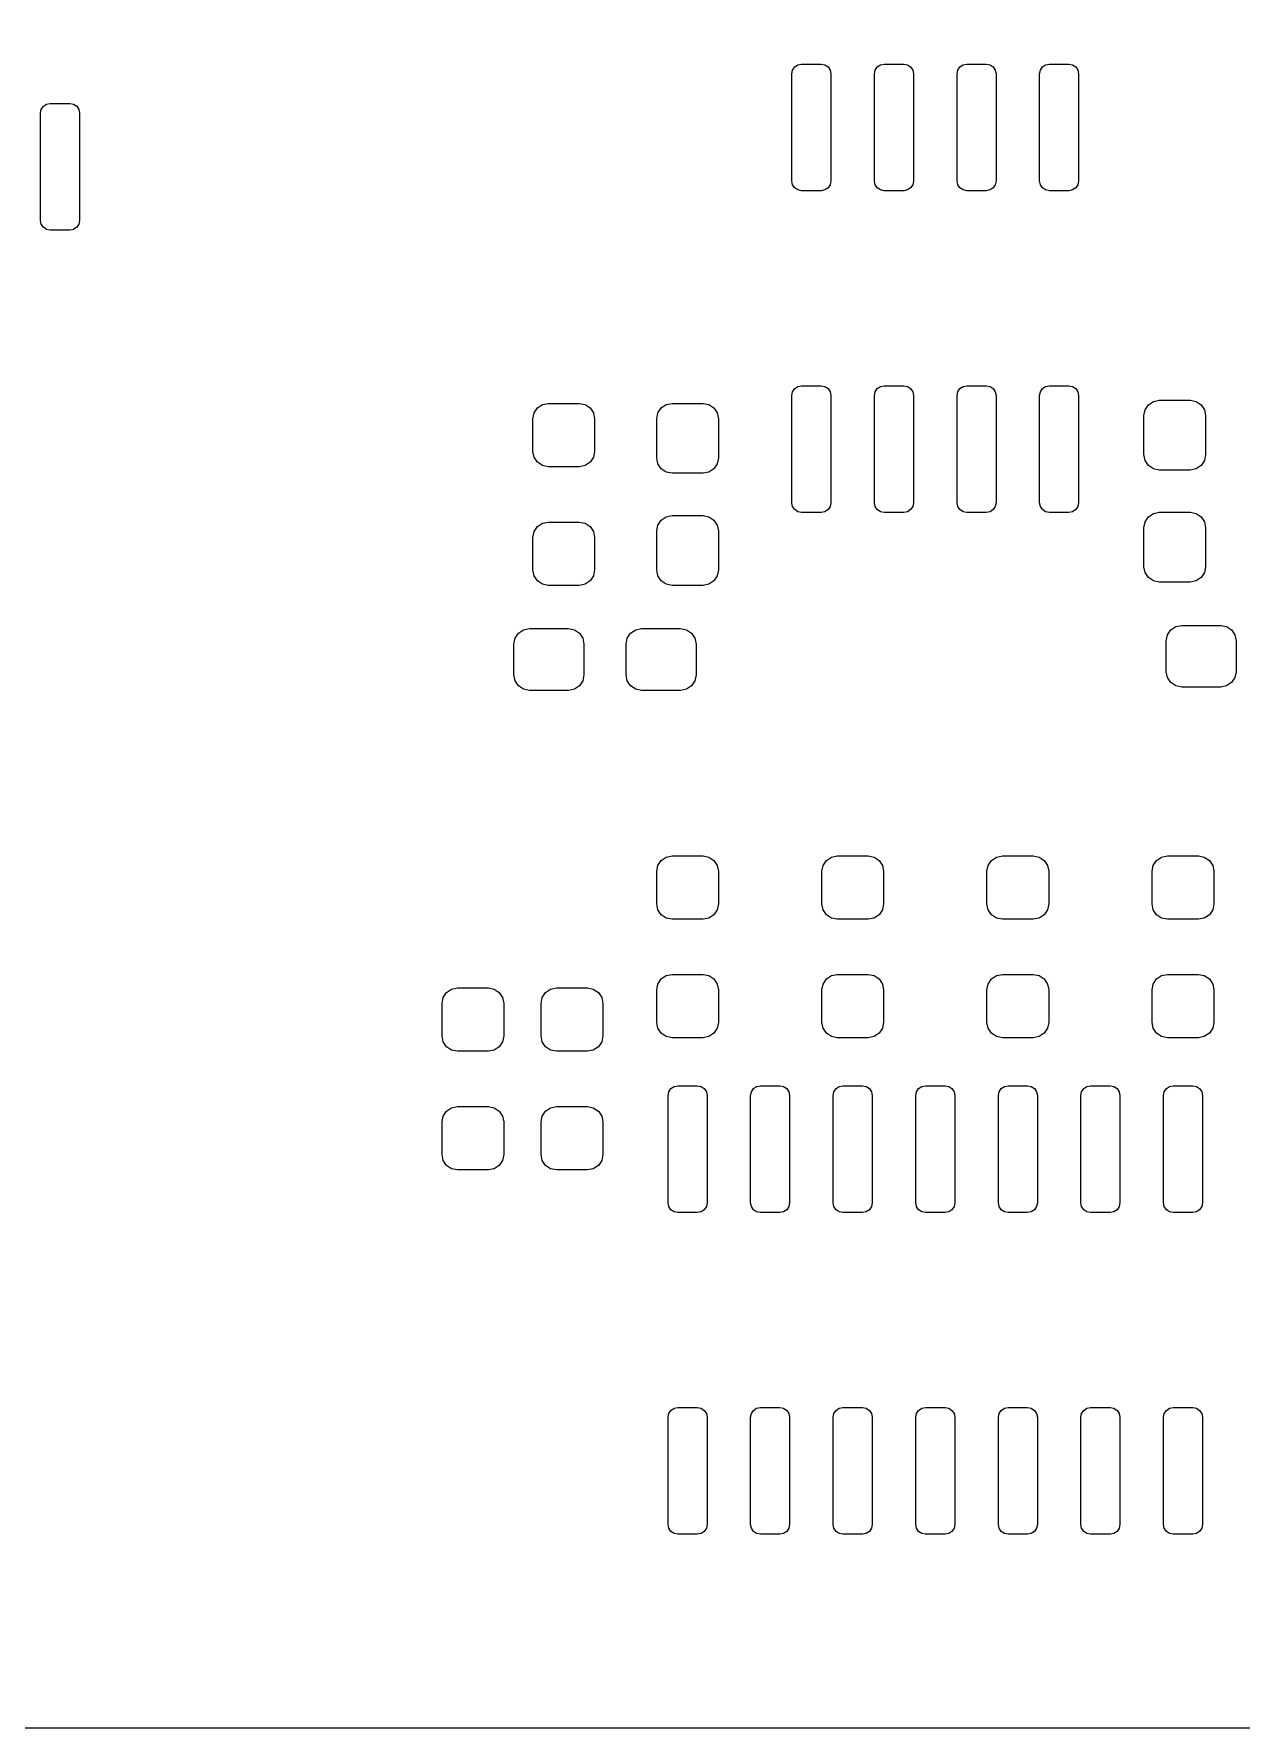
# Model space of a CAD drawing. Extents: x 116 to 183, y -93.2 to -37.6.
# Drawn here: x 135.5 to 154.07, y -93.23 to -67.16 of the extents above; entities that cross this region are included whole.
import ezdxf

# ---------------------------------------------------------------- set-up
doc = ezdxf.new("R2010")
doc.units = 0
doc.layers.add('BLACK', color=7, linetype='CONTINUOUS')

msp = doc.modelspace()

# ---------------------------------------------------------------- linework, layer by layer
at = {"layer": 'BLACK', "linetype": 'CONTINUOUS'}
for p, q in [((147.161952, -67.776039), (147.17337, -67.718636)), ((147.161952, -69.426039), (147.161952, -67.776039)), ((147.17337, -67.718636), (147.205886, -67.669973)), ((147.205886, -67.669973), (147.254549, -67.637457)), ((147.254549, -67.637457), (147.311952, -67.626039)), ((147.311952, -67.626039), (147.611952, -67.626039)), ((147.611952, -67.626039), (147.669355, -67.637457)), ((147.669355, -67.637457), (147.718018, -67.669973)), ((147.718018, -67.669973), (147.750534, -67.718636)), ((147.750534, -67.718636), (147.761952, -67.776039)), ((147.761952, -67.776039), (147.761952, -69.426039)), ((148.431952, -67.776039), (148.44337, -67.718636)), ((148.431952, -69.426039), (148.431952, -67.776039)), ((148.44337, -67.718636), (148.475886, -67.669973)), ((148.475886, -67.669973), (148.524549, -67.637457)), ((148.524549, -67.637457), (148.581952, -67.626039)), ((148.581952, -67.626039), (148.881952, -67.626039)), ((148.881952, -67.626039), (148.939355, -67.637457)), ((148.939355, -67.637457), (148.988018, -67.669973)), ((148.988018, -67.669973), (149.020534, -67.718636)), ((149.020534, -67.718636), (149.031952, -67.776039)), ((149.031952, -67.776039), (149.031952, -69.426039)), ((149.701952, -67.776039), (149.71337, -67.718636)), ((149.701952, -69.426039), (149.701952, -67.776039)), ((149.71337, -67.718636), (149.745886, -67.669973)), ((149.745886, -67.669973), (149.794549, -67.637457)), ((149.794549, -67.637457), (149.851952, -67.626039)), ((149.851952, -67.626039), (150.151952, -67.626039)), ((150.151952, -67.626039), (150.209355, -67.637457)), ((150.209355, -67.637457), (150.258018, -67.669973)), ((150.258018, -67.669973), (150.290534, -67.718636)), ((150.290534, -67.718636), (150.301952, -67.776039)), ((150.301952, -67.776039), (150.301952, -69.426039)), ((150.971952, -67.776039), (150.98337, -67.718636)), ((150.971952, -69.426039), (150.971952, -67.776039)), ((150.98337, -67.718636), (151.015886, -67.669973)), ((151.015886, -67.669973), (151.064549, -67.637457)), ((151.064549, -67.637457), (151.121952, -67.626039)), ((151.121952, -67.626039), (151.421952, -67.626039)), ((151.421952, -67.626039), (151.479355, -67.637457)), ((151.479355, -67.637457), (151.528018, -67.669973)), ((151.528018, -67.669973), (151.560534, -67.718636)), ((151.560534, -67.718636), (151.571952, -67.776039)), ((151.571952, -67.776039), (151.571952, -69.426039)), ((135.616658, -68.324847), (135.649174, -68.276184)), ((135.649174, -68.276184), (135.697837, -68.243668)), ((135.697837, -68.243668), (135.75524, -68.23225)), ((135.75524, -68.23225), (136.05524, -68.23225)), ((136.05524, -68.23225), (136.112643, -68.243668)), ((136.112643, -68.243668), (136.161306, -68.276184)), ((136.161306, -68.276184), (136.193822, -68.324847)), ((135.60524, -68.38225), (135.616658, -68.324847)), ((135.60524, -70.03225), (135.60524, -68.38225)), ((136.193822, -68.324847), (136.20524, -68.38225)), ((136.20524, -68.38225), (136.20524, -70.03225)), ((147.17337, -69.483442), (147.161952, -69.426039)), ((147.205886, -69.532105), (147.17337, -69.483442)), ((147.254549, -69.564621), (147.205886, -69.532105)), ((147.311952, -69.576039), (147.254549, -69.564621)), ((147.611952, -69.576039), (147.311952, -69.576039)), ((147.669355, -69.564621), (147.611952, -69.576039)), ((147.718018, -69.532105), (147.669355, -69.564621)), ((147.750534, -69.483442), (147.718018, -69.532105)), ((147.761952, -69.426039), (147.750534, -69.483442)), ((148.44337, -69.483442), (148.431952, -69.426039)), ((148.475886, -69.532105), (148.44337, -69.483442)), ((148.524549, -69.564621), (148.475886, -69.532105)), ((148.581952, -69.576039), (148.524549, -69.564621)), ((148.881952, -69.576039), (148.581952, -69.576039)), ((148.939355, -69.564621), (148.881952, -69.576039)), ((148.988018, -69.532105), (148.939355, -69.564621)), ((149.020534, -69.483442), (148.988018, -69.532105)), ((149.031952, -69.426039), (149.020534, -69.483442)), ((149.71337, -69.483442), (149.701952, -69.426039)), ((149.745886, -69.532105), (149.71337, -69.483442)), ((149.794549, -69.564621), (149.745886, -69.532105)), ((149.851952, -69.576039), (149.794549, -69.564621)), ((150.151952, -69.576039), (149.851952, -69.576039)), ((150.209355, -69.564621), (150.151952, -69.576039)), ((150.258018, -69.532105), (150.209355, -69.564621)), ((150.290534, -69.483442), (150.258018, -69.532105)), ((150.301952, -69.426039), (150.290534, -69.483442)), ((150.98337, -69.483442), (150.971952, -69.426039)), ((151.015886, -69.532105), (150.98337, -69.483442)), ((151.064549, -69.564621), (151.015886, -69.532105)), ((151.121952, -69.576039), (151.064549, -69.564621)), ((151.421952, -69.576039), (151.121952, -69.576039)), ((151.479355, -69.564621), (151.421952, -69.576039)), ((151.528018, -69.532105), (151.479355, -69.564621)), ((151.560534, -69.483442), (151.528018, -69.532105)), ((151.571952, -69.426039), (151.560534, -69.483442)), ((135.616658, -70.089653), (135.60524, -70.03225)), ((135.649174, -70.138316), (135.616658, -70.089653)), ((136.193822, -70.089653), (136.161306, -70.138316)), ((136.20524, -70.03225), (136.193822, -70.089653)), ((135.697837, -70.170832), (135.649174, -70.138316)), ((135.75524, -70.18225), (135.697837, -70.170832)), ((136.05524, -70.18225), (135.75524, -70.18225)), ((136.112643, -70.170832), (136.05524, -70.18225)), ((136.161306, -70.138316), (136.112643, -70.170832)), ((147.161952, -72.726039), (147.17337, -72.668636)), ((147.161952, -74.376039), (147.161952, -72.726039)), ((147.17337, -72.668636), (147.205886, -72.619973)), ((147.205886, -72.619973), (147.254549, -72.587457)), ((147.254549, -72.587457), (147.311952, -72.576039)), ((147.311952, -72.576039), (147.611952, -72.576039)), ((147.611952, -72.576039), (147.669355, -72.587457)), ((147.669355, -72.587457), (147.718018, -72.619973)), ((147.718018, -72.619973), (147.750534, -72.668636)), ((147.750534, -72.668636), (147.761952, -72.726039)), ((147.761952, -72.726039), (147.761952, -74.376039)), ((148.431952, -72.726039), (148.44337, -72.668636)), ((148.431952, -74.376039), (148.431952, -72.726039)), ((148.44337, -72.668636), (148.475886, -72.619973)), ((148.475886, -72.619973), (148.524549, -72.587457)), ((148.524549, -72.587457), (148.581952, -72.576039)), ((148.581952, -72.576039), (148.881952, -72.576039)), ((148.881952, -72.576039), (148.939355, -72.587457)), ((148.939355, -72.587457), (148.988018, -72.619973)), ((148.988018, -72.619973), (149.020534, -72.668636)), ((149.020534, -72.668636), (149.031952, -72.726039)), ((149.031952, -72.726039), (149.031952, -74.376039)), ((149.701952, -72.726039), (149.71337, -72.668636)), ((149.701952, -74.376039), (149.701952, -72.726039)), ((149.71337, -72.668636), (149.745886, -72.619973)), ((149.745886, -72.619973), (149.794549, -72.587457)), ((149.794549, -72.587457), (149.851952, -72.576039)), ((149.851952, -72.576039), (150.151952, -72.576039)), ((150.151952, -72.576039), (150.209355, -72.587457)), ((150.209355, -72.587457), (150.258018, -72.619973)), ((150.258018, -72.619973), (150.290534, -72.668636)), ((150.290534, -72.668636), (150.301952, -72.726039)), ((150.301952, -72.726039), (150.301952, -74.376039)), ((150.971952, -72.726039), (150.98337, -72.668636)), ((150.971952, -74.376039), (150.971952, -72.726039)), ((150.98337, -72.668636), (151.015886, -72.619973)), ((151.015886, -72.619973), (151.064549, -72.587457)), ((151.064549, -72.587457), (151.121952, -72.576039)), ((151.121952, -72.576039), (151.421952, -72.576039)), ((151.421952, -72.576039), (151.479355, -72.587457)), ((151.479355, -72.587457), (151.528018, -72.619973)), ((151.528018, -72.619973), (151.560534, -72.668636)), ((151.560534, -72.668636), (151.571952, -72.726039)), ((151.571952, -72.726039), (151.571952, -74.376039)), ((143.195319, -72.995363), (143.246802, -72.918312)), ((143.246802, -72.918312), (143.323853, -72.866829)), ((143.323853, -72.866829), (143.41474, -72.84875)), ((143.41474, -72.84875), (143.88974, -72.84875)), ((143.88974, -72.84875), (143.980627, -72.866829)), ((143.980627, -72.866829), (144.057678, -72.918312)), ((144.057678, -72.918312), (144.109161, -72.995363)), ((145.100319, -72.995363), (145.151802, -72.918312)), ((145.151802, -72.918312), (145.228853, -72.866829)), ((145.228853, -72.866829), (145.31974, -72.84875)), ((145.31974, -72.84875), (145.79474, -72.84875)), ((145.79474, -72.84875), (145.885627, -72.866829)), ((145.885627, -72.866829), (145.962678, -72.918312)), ((145.962678, -72.918312), (146.014161, -72.995363)), ((152.57524, -73.03625), (152.593319, -72.945363)), ((152.593319, -72.945363), (152.644802, -72.868312)), ((152.644802, -72.868312), (152.721853, -72.816829)), ((152.721853, -72.816829), (152.81274, -72.79875)), ((152.81274, -72.79875), (153.28774, -72.79875)), ((153.28774, -72.79875), (153.378627, -72.816829)), ((153.378627, -72.816829), (153.455678, -72.868312)), ((153.455678, -72.868312), (153.507161, -72.945363)), ((153.507161, -72.945363), (153.52524, -73.03625)), ((143.17724, -73.08625), (143.195319, -72.995363)), ((143.17724, -73.58625), (143.17724, -73.08625)), ((144.109161, -72.995363), (144.12724, -73.08625)), ((144.12724, -73.08625), (144.12724, -73.58625)), ((145.08224, -73.08625), (145.100319, -72.995363)), ((145.08224, -73.68625), (145.08224, -73.08625)), ((146.014161, -72.995363), (146.03224, -73.08625)), ((146.03224, -73.08625), (146.03224, -73.68625)), ((152.57524, -73.63625), (152.57524, -73.03625)), ((153.52524, -73.03625), (153.52524, -73.63625)), ((143.195319, -73.677137), (143.17724, -73.58625)), ((143.246802, -73.754188), (143.195319, -73.677137)), ((143.323853, -73.805671), (143.246802, -73.754188)), ((144.057678, -73.754188), (143.980627, -73.805671)), ((144.109161, -73.677137), (144.057678, -73.754188)), ((144.12724, -73.58625), (144.109161, -73.677137)), ((145.100319, -73.777137), (145.08224, -73.68625)), ((146.03224, -73.68625), (146.014161, -73.777137)), ((152.593319, -73.727137), (152.57524, -73.63625)), ((152.644802, -73.804188), (152.593319, -73.727137)), ((153.507161, -73.727137), (153.455678, -73.804188)), ((153.52524, -73.63625), (153.507161, -73.727137)), ((143.41474, -73.82375), (143.323853, -73.805671)), ((143.88974, -73.82375), (143.41474, -73.82375)), ((143.980627, -73.805671), (143.88974, -73.82375)), ((145.151802, -73.854188), (145.100319, -73.777137)), ((145.228853, -73.905671), (145.151802, -73.854188)), ((145.31974, -73.92375), (145.228853, -73.905671)), ((145.79474, -73.92375), (145.31974, -73.92375)), ((145.885627, -73.905671), (145.79474, -73.92375)), ((145.962678, -73.854188), (145.885627, -73.905671)), ((146.014161, -73.777137), (145.962678, -73.854188)), ((152.721853, -73.855671), (152.644802, -73.804188)), ((152.81274, -73.87375), (152.721853, -73.855671)), ((153.28774, -73.87375), (152.81274, -73.87375)), ((153.378627, -73.855671), (153.28774, -73.87375)), ((153.455678, -73.804188), (153.378627, -73.855671)), ((147.17337, -74.433442), (147.161952, -74.376039)), ((147.205886, -74.482105), (147.17337, -74.433442)), ((147.254549, -74.514621), (147.205886, -74.482105)), ((147.311952, -74.526039), (147.254549, -74.514621)), ((147.611952, -74.526039), (147.311952, -74.526039)), ((147.669355, -74.514621), (147.611952, -74.526039)), ((147.718018, -74.482105), (147.669355, -74.514621)), ((147.750534, -74.433442), (147.718018, -74.482105)), ((147.761952, -74.376039), (147.750534, -74.433442)), ((148.44337, -74.433442), (148.431952, -74.376039)), ((148.475886, -74.482105), (148.44337, -74.433442)), ((148.524549, -74.514621), (148.475886, -74.482105)), ((148.581952, -74.526039), (148.524549, -74.514621)), ((148.881952, -74.526039), (148.581952, -74.526039)), ((148.939355, -74.514621), (148.881952, -74.526039)), ((148.988018, -74.482105), (148.939355, -74.514621)), ((149.020534, -74.433442), (148.988018, -74.482105)), ((149.031952, -74.376039), (149.020534, -74.433442)), ((149.71337, -74.433442), (149.701952, -74.376039)), ((149.745886, -74.482105), (149.71337, -74.433442)), ((149.794549, -74.514621), (149.745886, -74.482105)), ((149.851952, -74.526039), (149.794549, -74.514621)), ((150.151952, -74.526039), (149.851952, -74.526039)), ((150.209355, -74.514621), (150.151952, -74.526039)), ((150.258018, -74.482105), (150.209355, -74.514621)), ((150.290534, -74.433442), (150.258018, -74.482105)), ((150.301952, -74.376039), (150.290534, -74.433442)), ((150.98337, -74.433442), (150.971952, -74.376039)), ((151.015886, -74.482105), (150.98337, -74.433442)), ((151.064549, -74.514621), (151.015886, -74.482105)), ((151.121952, -74.526039), (151.064549, -74.514621)), ((151.421952, -74.526039), (151.121952, -74.526039)), ((151.479355, -74.514621), (151.421952, -74.526039)), ((151.528018, -74.482105), (151.479355, -74.514621)), ((151.560534, -74.433442), (151.528018, -74.482105)), ((151.571952, -74.376039), (151.560534, -74.433442)), ((152.644802, -74.593312), (152.721853, -74.541829)), ((152.721853, -74.541829), (152.81274, -74.52375)), ((152.81274, -74.52375), (153.28774, -74.52375)), ((153.28774, -74.52375), (153.378627, -74.541829)), ((153.378627, -74.541829), (153.455678, -74.593312)), ((143.195319, -74.820363), (143.246802, -74.743312)), ((143.246802, -74.743312), (143.323853, -74.691829)), ((143.323853, -74.691829), (143.41474, -74.67375)), ((143.41474, -74.67375), (143.88974, -74.67375)), ((143.88974, -74.67375), (143.980627, -74.691829)), ((143.980627, -74.691829), (144.057678, -74.743312)), ((144.057678, -74.743312), (144.109161, -74.820363)), ((145.08224, -74.81125), (145.100319, -74.720363)), ((145.08224, -75.41125), (145.08224, -74.81125)), ((145.100319, -74.720363), (145.151802, -74.643312)), ((145.151802, -74.643312), (145.228853, -74.591829)), ((145.228853, -74.591829), (145.31974, -74.57375)), ((145.31974, -74.57375), (145.79474, -74.57375)), ((145.79474, -74.57375), (145.885627, -74.591829)), ((145.885627, -74.591829), (145.962678, -74.643312)), ((145.962678, -74.643312), (146.014161, -74.720363)), ((146.014161, -74.720363), (146.03224, -74.81125)), ((146.03224, -74.81125), (146.03224, -75.41125)), ((152.57524, -74.76125), (152.593319, -74.670363)), ((152.57524, -75.36125), (152.57524, -74.76125)), ((152.593319, -74.670363), (152.644802, -74.593312)), ((153.455678, -74.593312), (153.507161, -74.670363)), ((153.507161, -74.670363), (153.52524, -74.76125)), ((153.52524, -74.76125), (153.52524, -75.36125)), ((143.17724, -74.91125), (143.195319, -74.820363)), ((143.17724, -75.41125), (143.17724, -74.91125)), ((144.109161, -74.820363), (144.12724, -74.91125)), ((144.12724, -74.91125), (144.12724, -75.41125)), ((143.195319, -75.502137), (143.17724, -75.41125)), ((143.246802, -75.579188), (143.195319, -75.502137)), ((143.323853, -75.630671), (143.246802, -75.579188)), ((144.057678, -75.579188), (143.980627, -75.630671)), ((144.109161, -75.502137), (144.057678, -75.579188)), ((144.12724, -75.41125), (144.109161, -75.502137)), ((145.100319, -75.502137), (145.08224, -75.41125)), ((145.151802, -75.579188), (145.100319, -75.502137)), ((145.228853, -75.630671), (145.151802, -75.579188)), ((145.962678, -75.579188), (145.885627, -75.630671)), ((146.014161, -75.502137), (145.962678, -75.579188)), ((146.03224, -75.41125), (146.014161, -75.502137)), ((152.593319, -75.452137), (152.57524, -75.36125)), ((152.644802, -75.529188), (152.593319, -75.452137)), ((152.721853, -75.580671), (152.644802, -75.529188)), ((152.81274, -75.59875), (152.721853, -75.580671)), ((153.28774, -75.59875), (152.81274, -75.59875)), ((153.378627, -75.580671), (153.28774, -75.59875)), ((153.455678, -75.529188), (153.378627, -75.580671)), ((153.507161, -75.452137), (153.455678, -75.529188)), ((153.52524, -75.36125), (153.507161, -75.452137)), ((143.41474, -75.64875), (143.323853, -75.630671)), ((143.88974, -75.64875), (143.41474, -75.64875)), ((143.980627, -75.630671), (143.88974, -75.64875)), ((145.31974, -75.64875), (145.228853, -75.630671)), ((145.79474, -75.64875), (145.31974, -75.64875)), ((145.885627, -75.630671), (145.79474, -75.64875)), ((142.956802, -76.383312), (143.033853, -76.331829)), ((143.033853, -76.331829), (143.12474, -76.31375)), ((143.12474, -76.31375), (143.72474, -76.31375)), ((143.72474, -76.31375), (143.815627, -76.331829)), ((143.815627, -76.331829), (143.892678, -76.383312)), ((144.681802, -76.383312), (144.758853, -76.331829)), ((144.758853, -76.331829), (144.84974, -76.31375)), ((144.84974, -76.31375), (145.44974, -76.31375)), ((145.44974, -76.31375), (145.540627, -76.331829)), ((145.540627, -76.331829), (145.617678, -76.383312)), ((152.938319, -76.410363), (152.989802, -76.333312)), ((152.989802, -76.333312), (153.066853, -76.281829)), ((153.066853, -76.281829), (153.15774, -76.26375)), ((153.15774, -76.26375), (153.75774, -76.26375)), ((153.75774, -76.26375), (153.848627, -76.281829)), ((153.848627, -76.281829), (153.925678, -76.333312)), ((153.925678, -76.333312), (153.977161, -76.410363)), ((142.88724, -76.55125), (142.905319, -76.460363)), ((142.88724, -77.02625), (142.88724, -76.55125)), ((142.905319, -76.460363), (142.956802, -76.383312)), ((143.892678, -76.383312), (143.944161, -76.460363)), ((143.944161, -76.460363), (143.96224, -76.55125)), ((143.96224, -76.55125), (143.96224, -77.02625)), ((144.61224, -76.55125), (144.630319, -76.460363)), ((144.61224, -77.02625), (144.61224, -76.55125)), ((144.630319, -76.460363), (144.681802, -76.383312)), ((145.617678, -76.383312), (145.669161, -76.460363)), ((145.669161, -76.460363), (145.68724, -76.55125)), ((145.68724, -76.55125), (145.68724, -77.02625)), ((152.92024, -76.50125), (152.938319, -76.410363)), ((152.92024, -76.97625), (152.92024, -76.50125)), ((153.977161, -76.410363), (153.99524, -76.50125)), ((153.99524, -76.50125), (153.99524, -76.97625)), ((142.905319, -77.117137), (142.88724, -77.02625)), ((142.956802, -77.194188), (142.905319, -77.117137)), ((143.944161, -77.117137), (143.892678, -77.194188)), ((143.96224, -77.02625), (143.944161, -77.117137)), ((144.630319, -77.117137), (144.61224, -77.02625)), ((144.681802, -77.194188), (144.630319, -77.117137)), ((145.669161, -77.117137), (145.617678, -77.194188)), ((145.68724, -77.02625), (145.669161, -77.117137)), ((152.938319, -77.067137), (152.92024, -76.97625)), ((152.989802, -77.144188), (152.938319, -77.067137)), ((153.066853, -77.195671), (152.989802, -77.144188)), ((153.925678, -77.144188), (153.848627, -77.195671)), ((153.977161, -77.067137), (153.925678, -77.144188)), ((153.99524, -76.97625), (153.977161, -77.067137)), ((143.033853, -77.245671), (142.956802, -77.194188)), ((143.12474, -77.26375), (143.033853, -77.245671)), ((143.72474, -77.26375), (143.12474, -77.26375)), ((143.815627, -77.245671), (143.72474, -77.26375)), ((143.892678, -77.194188), (143.815627, -77.245671)), ((144.758853, -77.245671), (144.681802, -77.194188)), ((144.84974, -77.26375), (144.758853, -77.245671)), ((145.44974, -77.26375), (144.84974, -77.26375)), ((145.540627, -77.245671), (145.44974, -77.26375)), ((145.617678, -77.194188), (145.540627, -77.245671)), ((153.15774, -77.21375), (153.066853, -77.195671)), ((153.75774, -77.21375), (153.15774, -77.21375)), ((153.848627, -77.195671), (153.75774, -77.21375)), ((145.08224, -80.04775), (145.100319, -79.956863)), ((145.100319, -79.956863), (145.151802, -79.879812)), ((145.151802, -79.879812), (145.228853, -79.828329)), ((145.228853, -79.828329), (145.31974, -79.81025)), ((145.31974, -79.81025), (145.79474, -79.81025)), ((145.79474, -79.81025), (145.885627, -79.828329)), ((145.885627, -79.828329), (145.962678, -79.879812)), ((145.962678, -79.879812), (146.014161, -79.956863)), ((146.014161, -79.956863), (146.03224, -80.04775)), ((147.62224, -80.04775), (147.640319, -79.956863)), ((147.640319, -79.956863), (147.691802, -79.879812)), ((147.691802, -79.879812), (147.768853, -79.828329)), ((147.768853, -79.828329), (147.85974, -79.81025)), ((147.85974, -79.81025), (148.33474, -79.81025)), ((148.33474, -79.81025), (148.425627, -79.828329)), ((148.425627, -79.828329), (148.502678, -79.879812)), ((148.502678, -79.879812), (148.554161, -79.956863)), ((148.554161, -79.956863), (148.57224, -80.04775)), ((150.16224, -80.04775), (150.180319, -79.956863)), ((150.180319, -79.956863), (150.231802, -79.879812)), ((150.231802, -79.879812), (150.308853, -79.828329)), ((150.308853, -79.828329), (150.39974, -79.81025)), ((150.39974, -79.81025), (150.87474, -79.81025)), ((150.87474, -79.81025), (150.965627, -79.828329)), ((150.965627, -79.828329), (151.042678, -79.879812)), ((151.042678, -79.879812), (151.094161, -79.956863)), ((151.094161, -79.956863), (151.11224, -80.04775)), ((152.70224, -80.04775), (152.720319, -79.956863)), ((152.720319, -79.956863), (152.771802, -79.879812)), ((152.771802, -79.879812), (152.848853, -79.828329)), ((152.848853, -79.828329), (152.93974, -79.81025)), ((152.93974, -79.81025), (153.41474, -79.81025)), ((153.41474, -79.81025), (153.505627, -79.828329)), ((153.505627, -79.828329), (153.582678, -79.879812)), ((153.582678, -79.879812), (153.634161, -79.956863)), ((153.634161, -79.956863), (153.65224, -80.04775)), ((145.08224, -80.54775), (145.08224, -80.04775)), ((146.03224, -80.04775), (146.03224, -80.54775)), ((147.62224, -80.54775), (147.62224, -80.04775)), ((148.57224, -80.04775), (148.57224, -80.54775)), ((150.16224, -80.54775), (150.16224, -80.04775)), ((151.11224, -80.04775), (151.11224, -80.54775)), ((152.70224, -80.54775), (152.70224, -80.04775)), ((153.65224, -80.04775), (153.65224, -80.54775)), ((145.100319, -80.638637), (145.08224, -80.54775)), ((146.03224, -80.54775), (146.014161, -80.638637)), ((147.640319, -80.638637), (147.62224, -80.54775)), ((148.57224, -80.54775), (148.554161, -80.638637)), ((150.180319, -80.638637), (150.16224, -80.54775)), ((151.11224, -80.54775), (151.094161, -80.638637)), ((152.720319, -80.638637), (152.70224, -80.54775)), ((153.65224, -80.54775), (153.634161, -80.638637)), ((145.151802, -80.715688), (145.100319, -80.638637)), ((145.228853, -80.767171), (145.151802, -80.715688)), ((145.31974, -80.78525), (145.228853, -80.767171)), ((145.79474, -80.78525), (145.31974, -80.78525)), ((145.885627, -80.767171), (145.79474, -80.78525)), ((145.962678, -80.715688), (145.885627, -80.767171)), ((146.014161, -80.638637), (145.962678, -80.715688)), ((147.691802, -80.715688), (147.640319, -80.638637)), ((147.768853, -80.767171), (147.691802, -80.715688)), ((147.85974, -80.78525), (147.768853, -80.767171)), ((148.33474, -80.78525), (147.85974, -80.78525)), ((148.425627, -80.767171), (148.33474, -80.78525)), ((148.502678, -80.715688), (148.425627, -80.767171)), ((148.554161, -80.638637), (148.502678, -80.715688)), ((150.231802, -80.715688), (150.180319, -80.638637)), ((150.308853, -80.767171), (150.231802, -80.715688)), ((150.39974, -80.78525), (150.308853, -80.767171)), ((150.87474, -80.78525), (150.39974, -80.78525)), ((150.965627, -80.767171), (150.87474, -80.78525)), ((151.042678, -80.715688), (150.965627, -80.767171)), ((151.094161, -80.638637), (151.042678, -80.715688)), ((152.771802, -80.715688), (152.720319, -80.638637)), ((152.848853, -80.767171), (152.771802, -80.715688)), ((152.93974, -80.78525), (152.848853, -80.767171)), ((153.41474, -80.78525), (152.93974, -80.78525)), ((153.505627, -80.767171), (153.41474, -80.78525)), ((153.582678, -80.715688), (153.505627, -80.767171)), ((153.634161, -80.638637), (153.582678, -80.715688)), ((141.926853, -81.860329), (142.01774, -81.84225)), ((142.01774, -81.84225), (142.49274, -81.84225)), ((142.49274, -81.84225), (142.583627, -81.860329)), ((143.450853, -81.860329), (143.54174, -81.84225)), ((143.54174, -81.84225), (144.01674, -81.84225)), ((144.01674, -81.84225), (144.107627, -81.860329)), ((145.08224, -81.87275), (145.100319, -81.781863)), ((145.100319, -81.781863), (145.151802, -81.704812)), ((145.151802, -81.704812), (145.228853, -81.653329)), ((145.228853, -81.653329), (145.31974, -81.63525)), ((145.31974, -81.63525), (145.79474, -81.63525)), ((145.79474, -81.63525), (145.885627, -81.653329)), ((145.885627, -81.653329), (145.962678, -81.704812)), ((145.962678, -81.704812), (146.014161, -81.781863)), ((146.014161, -81.781863), (146.03224, -81.87275)), ((147.62224, -81.87275), (147.640319, -81.781863)), ((147.640319, -81.781863), (147.691802, -81.704812)), ((147.691802, -81.704812), (147.768853, -81.653329)), ((147.768853, -81.653329), (147.85974, -81.63525)), ((147.85974, -81.63525), (148.33474, -81.63525)), ((148.33474, -81.63525), (148.425627, -81.653329)), ((148.425627, -81.653329), (148.502678, -81.704812)), ((148.502678, -81.704812), (148.554161, -81.781863)), ((148.554161, -81.781863), (148.57224, -81.87275)), ((150.16224, -81.87275), (150.180319, -81.781863)), ((150.180319, -81.781863), (150.231802, -81.704812)), ((150.231802, -81.704812), (150.308853, -81.653329)), ((150.308853, -81.653329), (150.39974, -81.63525)), ((150.39974, -81.63525), (150.87474, -81.63525)), ((150.87474, -81.63525), (150.965627, -81.653329)), ((150.965627, -81.653329), (151.042678, -81.704812)), ((151.042678, -81.704812), (151.094161, -81.781863)), ((151.094161, -81.781863), (151.11224, -81.87275)), ((152.70224, -81.87275), (152.720319, -81.781863)), ((152.720319, -81.781863), (152.771802, -81.704812)), ((152.771802, -81.704812), (152.848853, -81.653329)), ((152.848853, -81.653329), (152.93974, -81.63525)), ((152.93974, -81.63525), (153.41474, -81.63525)), ((153.41474, -81.63525), (153.505627, -81.653329)), ((153.505627, -81.653329), (153.582678, -81.704812)), ((153.582678, -81.704812), (153.634161, -81.781863)), ((153.634161, -81.781863), (153.65224, -81.87275)), ((141.78024, -82.07975), (141.798319, -81.988863)), ((141.78024, -82.57975), (141.78024, -82.07975)), ((141.798319, -81.988863), (141.849802, -81.911812)), ((141.849802, -81.911812), (141.926853, -81.860329)), ((142.583627, -81.860329), (142.660678, -81.911812)), ((142.660678, -81.911812), (142.712161, -81.988863)), ((142.712161, -81.988863), (142.73024, -82.07975)), ((142.73024, -82.07975), (142.73024, -82.57975)), ((143.30424, -82.07975), (143.322319, -81.988863)), ((143.30424, -82.57975), (143.30424, -82.07975)), ((143.322319, -81.988863), (143.373802, -81.911812)), ((143.373802, -81.911812), (143.450853, -81.860329)), ((144.107627, -81.860329), (144.184678, -81.911812)), ((144.184678, -81.911812), (144.236161, -81.988863)), ((144.236161, -81.988863), (144.25424, -82.07975)), ((144.25424, -82.07975), (144.25424, -82.57975)), ((145.08224, -82.37275), (145.08224, -81.87275)), ((146.03224, -81.87275), (146.03224, -82.37275)), ((147.62224, -82.37275), (147.62224, -81.87275)), ((148.57224, -81.87275), (148.57224, -82.37275)), ((150.16224, -82.37275), (150.16224, -81.87275)), ((151.11224, -81.87275), (151.11224, -82.37275)), ((152.70224, -82.37275), (152.70224, -81.87275)), ((153.65224, -81.87275), (153.65224, -82.37275)), ((145.100319, -82.463637), (145.08224, -82.37275)), ((146.03224, -82.37275), (146.014161, -82.463637)), ((147.640319, -82.463637), (147.62224, -82.37275)), ((148.57224, -82.37275), (148.554161, -82.463637)), ((150.180319, -82.463637), (150.16224, -82.37275)), ((151.11224, -82.37275), (151.094161, -82.463637)), ((152.720319, -82.463637), (152.70224, -82.37275)), ((153.65224, -82.37275), (153.634161, -82.463637)), ((141.798319, -82.670637), (141.78024, -82.57975)), ((142.73024, -82.57975), (142.712161, -82.670637)), ((143.322319, -82.670637), (143.30424, -82.57975)), ((144.25424, -82.57975), (144.236161, -82.670637)), ((145.151802, -82.540688), (145.100319, -82.463637)), ((145.228853, -82.592171), (145.151802, -82.540688)), ((145.31974, -82.61025), (145.228853, -82.592171)), ((145.79474, -82.61025), (145.31974, -82.61025)), ((145.885627, -82.592171), (145.79474, -82.61025)), ((145.962678, -82.540688), (145.885627, -82.592171)), ((146.014161, -82.463637), (145.962678, -82.540688)), ((147.691802, -82.540688), (147.640319, -82.463637)), ((147.768853, -82.592171), (147.691802, -82.540688)), ((147.85974, -82.61025), (147.768853, -82.592171)), ((148.33474, -82.61025), (147.85974, -82.61025)), ((148.425627, -82.592171), (148.33474, -82.61025)), ((148.502678, -82.540688), (148.425627, -82.592171)), ((148.554161, -82.463637), (148.502678, -82.540688)), ((150.231802, -82.540688), (150.180319, -82.463637)), ((150.308853, -82.592171), (150.231802, -82.540688)), ((150.39974, -82.61025), (150.308853, -82.592171)), ((150.87474, -82.61025), (150.39974, -82.61025)), ((150.965627, -82.592171), (150.87474, -82.61025)), ((151.042678, -82.540688), (150.965627, -82.592171)), ((151.094161, -82.463637), (151.042678, -82.540688)), ((152.771802, -82.540688), (152.720319, -82.463637)), ((152.848853, -82.592171), (152.771802, -82.540688)), ((152.93974, -82.61025), (152.848853, -82.592171)), ((153.41474, -82.61025), (152.93974, -82.61025)), ((153.505627, -82.592171), (153.41474, -82.61025)), ((153.582678, -82.540688), (153.505627, -82.592171)), ((153.634161, -82.463637), (153.582678, -82.540688)), ((141.849802, -82.747688), (141.798319, -82.670637)), ((141.926853, -82.799171), (141.849802, -82.747688)), ((142.01774, -82.81725), (141.926853, -82.799171)), ((142.49274, -82.81725), (142.01774, -82.81725)), ((142.583627, -82.799171), (142.49274, -82.81725)), ((142.660678, -82.747688), (142.583627, -82.799171)), ((142.712161, -82.670637), (142.660678, -82.747688)), ((143.373802, -82.747688), (143.322319, -82.670637)), ((143.450853, -82.799171), (143.373802, -82.747688)), ((143.54174, -82.81725), (143.450853, -82.799171)), ((144.01674, -82.81725), (143.54174, -82.81725)), ((144.107627, -82.799171), (144.01674, -82.81725)), ((144.184678, -82.747688), (144.107627, -82.799171)), ((144.236161, -82.670637), (144.184678, -82.747688)), ((145.268658, -83.440847), (145.301174, -83.392184)), ((145.301174, -83.392184), (145.349837, -83.359668)), ((145.349837, -83.359668), (145.40724, -83.34825)), ((145.40724, -83.34825), (145.70724, -83.34825)), ((145.70724, -83.34825), (145.764643, -83.359668)), ((145.764643, -83.359668), (145.813306, -83.392184)), ((145.813306, -83.392184), (145.845822, -83.440847)), ((146.538658, -83.440847), (146.571174, -83.392184)), ((146.571174, -83.392184), (146.619837, -83.359668)), ((146.619837, -83.359668), (146.67724, -83.34825)), ((146.67724, -83.34825), (146.97724, -83.34825)), ((146.97724, -83.34825), (147.034643, -83.359668)), ((147.034643, -83.359668), (147.083306, -83.392184)), ((147.083306, -83.392184), (147.115822, -83.440847)), ((147.808658, -83.440847), (147.841174, -83.392184)), ((147.841174, -83.392184), (147.889837, -83.359668)), ((147.889837, -83.359668), (147.94724, -83.34825)), ((147.94724, -83.34825), (148.24724, -83.34825)), ((148.24724, -83.34825), (148.304643, -83.359668)), ((148.304643, -83.359668), (148.353306, -83.392184)), ((148.353306, -83.392184), (148.385822, -83.440847)), ((149.078658, -83.440847), (149.111174, -83.392184)), ((149.111174, -83.392184), (149.159837, -83.359668)), ((149.159837, -83.359668), (149.21724, -83.34825)), ((149.21724, -83.34825), (149.51724, -83.34825)), ((149.51724, -83.34825), (149.574643, -83.359668)), ((149.574643, -83.359668), (149.623306, -83.392184)), ((149.623306, -83.392184), (149.655822, -83.440847)), ((150.348658, -83.440847), (150.381174, -83.392184)), ((150.381174, -83.392184), (150.429837, -83.359668)), ((150.429837, -83.359668), (150.48724, -83.34825)), ((150.48724, -83.34825), (150.78724, -83.34825)), ((150.78724, -83.34825), (150.844643, -83.359668)), ((150.844643, -83.359668), (150.893306, -83.392184)), ((150.893306, -83.392184), (150.925822, -83.440847)), ((151.618658, -83.440847), (151.651174, -83.392184)), ((151.651174, -83.392184), (151.699837, -83.359668)), ((151.699837, -83.359668), (151.75724, -83.34825)), ((151.75724, -83.34825), (152.05724, -83.34825)), ((152.05724, -83.34825), (152.114643, -83.359668)), ((152.114643, -83.359668), (152.163306, -83.392184)), ((152.163306, -83.392184), (152.195822, -83.440847)), ((152.888658, -83.440847), (152.921174, -83.392184)), ((152.921174, -83.392184), (152.969837, -83.359668)), ((152.969837, -83.359668), (153.02724, -83.34825)), ((153.02724, -83.34825), (153.32724, -83.34825)), ((153.32724, -83.34825), (153.384643, -83.359668)), ((153.384643, -83.359668), (153.433306, -83.392184)), ((153.433306, -83.392184), (153.465822, -83.440847)), ((141.926853, -83.685329), (142.01774, -83.66725)), ((142.01774, -83.66725), (142.49274, -83.66725)), ((142.49274, -83.66725), (142.583627, -83.685329)), ((143.450853, -83.685329), (143.54174, -83.66725)), ((143.54174, -83.66725), (144.01674, -83.66725)), ((144.01674, -83.66725), (144.107627, -83.685329)), ((145.25724, -83.49825), (145.268658, -83.440847)), ((145.25724, -85.14825), (145.25724, -83.49825)), ((145.845822, -83.440847), (145.85724, -83.49825)), ((145.85724, -83.49825), (145.85724, -85.14825)), ((146.52724, -83.49825), (146.538658, -83.440847)), ((146.52724, -85.14825), (146.52724, -83.49825)), ((147.115822, -83.440847), (147.12724, -83.49825)), ((147.12724, -83.49825), (147.12724, -85.14825)), ((147.79724, -83.49825), (147.808658, -83.440847)), ((147.79724, -85.14825), (147.79724, -83.49825)), ((148.385822, -83.440847), (148.39724, -83.49825)), ((148.39724, -83.49825), (148.39724, -85.14825)), ((149.06724, -83.49825), (149.078658, -83.440847)), ((149.06724, -85.14825), (149.06724, -83.49825)), ((149.655822, -83.440847), (149.66724, -83.49825)), ((149.66724, -83.49825), (149.66724, -85.14825)), ((150.33724, -83.49825), (150.348658, -83.440847)), ((150.33724, -85.14825), (150.33724, -83.49825)), ((150.925822, -83.440847), (150.93724, -83.49825)), ((150.93724, -83.49825), (150.93724, -85.14825)), ((151.60724, -83.49825), (151.618658, -83.440847)), ((151.60724, -85.14825), (151.60724, -83.49825)), ((152.195822, -83.440847), (152.20724, -83.49825)), ((152.20724, -83.49825), (152.20724, -85.14825)), ((152.87724, -83.49825), (152.888658, -83.440847)), ((152.87724, -85.14825), (152.87724, -83.49825)), ((153.465822, -83.440847), (153.47724, -83.49825)), ((153.47724, -83.49825), (153.47724, -85.14825)), ((141.78024, -83.90475), (141.798319, -83.813863)), ((141.78024, -84.40475), (141.78024, -83.90475)), ((141.798319, -83.813863), (141.849802, -83.736812)), ((141.849802, -83.736812), (141.926853, -83.685329)), ((142.583627, -83.685329), (142.660678, -83.736812)), ((142.660678, -83.736812), (142.712161, -83.813863)), ((142.712161, -83.813863), (142.73024, -83.90475)), ((142.73024, -83.90475), (142.73024, -84.40475)), ((143.30424, -83.90475), (143.322319, -83.813863)), ((143.30424, -84.40475), (143.30424, -83.90475)), ((143.322319, -83.813863), (143.373802, -83.736812)), ((143.373802, -83.736812), (143.450853, -83.685329)), ((144.107627, -83.685329), (144.184678, -83.736812)), ((144.184678, -83.736812), (144.236161, -83.813863)), ((144.236161, -83.813863), (144.25424, -83.90475)), ((144.25424, -83.90475), (144.25424, -84.40475)), ((141.798319, -84.495637), (141.78024, -84.40475)), ((142.73024, -84.40475), (142.712161, -84.495637)), ((143.322319, -84.495637), (143.30424, -84.40475)), ((144.25424, -84.40475), (144.236161, -84.495637)), ((141.849802, -84.572688), (141.798319, -84.495637)), ((141.926853, -84.624171), (141.849802, -84.572688)), ((142.01774, -84.64225), (141.926853, -84.624171)), ((142.49274, -84.64225), (142.01774, -84.64225)), ((142.583627, -84.624171), (142.49274, -84.64225)), ((142.660678, -84.572688), (142.583627, -84.624171)), ((142.712161, -84.495637), (142.660678, -84.572688)), ((143.373802, -84.572688), (143.322319, -84.495637)), ((143.450853, -84.624171), (143.373802, -84.572688)), ((143.54174, -84.64225), (143.450853, -84.624171)), ((144.01674, -84.64225), (143.54174, -84.64225)), ((144.107627, -84.624171), (144.01674, -84.64225)), ((144.184678, -84.572688), (144.107627, -84.624171)), ((144.236161, -84.495637), (144.184678, -84.572688)), ((145.268658, -85.205653), (145.25724, -85.14825)), ((145.301174, -85.254316), (145.268658, -85.205653)), ((145.845822, -85.205653), (145.813306, -85.254316)), ((145.85724, -85.14825), (145.845822, -85.205653)), ((146.538658, -85.205653), (146.52724, -85.14825)), ((146.571174, -85.254316), (146.538658, -85.205653)), ((147.115822, -85.205653), (147.083306, -85.254316)), ((147.12724, -85.14825), (147.115822, -85.205653)), ((147.808658, -85.205653), (147.79724, -85.14825)), ((147.841174, -85.254316), (147.808658, -85.205653)), ((148.385822, -85.205653), (148.353306, -85.254316)), ((148.39724, -85.14825), (148.385822, -85.205653)), ((149.078658, -85.205653), (149.06724, -85.14825)), ((149.111174, -85.254316), (149.078658, -85.205653)), ((149.655822, -85.205653), (149.623306, -85.254316)), ((149.66724, -85.14825), (149.655822, -85.205653)), ((150.348658, -85.205653), (150.33724, -85.14825)), ((150.381174, -85.254316), (150.348658, -85.205653)), ((150.925822, -85.205653), (150.893306, -85.254316)), ((150.93724, -85.14825), (150.925822, -85.205653)), ((151.618658, -85.205653), (151.60724, -85.14825)), ((151.651174, -85.254316), (151.618658, -85.205653)), ((152.195822, -85.205653), (152.163306, -85.254316)), ((152.20724, -85.14825), (152.195822, -85.205653)), ((152.888658, -85.205653), (152.87724, -85.14825)), ((152.921174, -85.254316), (152.888658, -85.205653)), ((153.465822, -85.205653), (153.433306, -85.254316)), ((153.47724, -85.14825), (153.465822, -85.205653)), ((145.349837, -85.286832), (145.301174, -85.254316)), ((145.40724, -85.29825), (145.349837, -85.286832)), ((145.70724, -85.29825), (145.40724, -85.29825)), ((145.764643, -85.286832), (145.70724, -85.29825)), ((145.813306, -85.254316), (145.764643, -85.286832)), ((146.619837, -85.286832), (146.571174, -85.254316)), ((146.67724, -85.29825), (146.619837, -85.286832)), ((146.97724, -85.29825), (146.67724, -85.29825)), ((147.034643, -85.286832), (146.97724, -85.29825)), ((147.083306, -85.254316), (147.034643, -85.286832)), ((147.889837, -85.286832), (147.841174, -85.254316)), ((147.94724, -85.29825), (147.889837, -85.286832)), ((148.24724, -85.29825), (147.94724, -85.29825)), ((148.304643, -85.286832), (148.24724, -85.29825)), ((148.353306, -85.254316), (148.304643, -85.286832)), ((149.159837, -85.286832), (149.111174, -85.254316)), ((149.21724, -85.29825), (149.159837, -85.286832)), ((149.51724, -85.29825), (149.21724, -85.29825)), ((149.574643, -85.286832), (149.51724, -85.29825)), ((149.623306, -85.254316), (149.574643, -85.286832)), ((150.429837, -85.286832), (150.381174, -85.254316)), ((150.48724, -85.29825), (150.429837, -85.286832)), ((150.78724, -85.29825), (150.48724, -85.29825)), ((150.844643, -85.286832), (150.78724, -85.29825)), ((150.893306, -85.254316), (150.844643, -85.286832)), ((151.699837, -85.286832), (151.651174, -85.254316)), ((151.75724, -85.29825), (151.699837, -85.286832)), ((152.05724, -85.29825), (151.75724, -85.29825)), ((152.114643, -85.286832), (152.05724, -85.29825)), ((152.163306, -85.254316), (152.114643, -85.286832)), ((152.969837, -85.286832), (152.921174, -85.254316)), ((153.02724, -85.29825), (152.969837, -85.286832)), ((153.32724, -85.29825), (153.02724, -85.29825)), ((153.384643, -85.286832), (153.32724, -85.29825)), ((153.433306, -85.254316), (153.384643, -85.286832)), ((145.268658, -88.390847), (145.301174, -88.342184)), ((145.301174, -88.342184), (145.349837, -88.309668)), ((145.349837, -88.309668), (145.40724, -88.29825)), ((145.40724, -88.29825), (145.70724, -88.29825)), ((145.70724, -88.29825), (145.764643, -88.309668)), ((145.764643, -88.309668), (145.813306, -88.342184)), ((145.813306, -88.342184), (145.845822, -88.390847)), ((146.538658, -88.390847), (146.571174, -88.342184)), ((146.571174, -88.342184), (146.619837, -88.309668)), ((146.619837, -88.309668), (146.67724, -88.29825)), ((146.67724, -88.29825), (146.97724, -88.29825)), ((146.97724, -88.29825), (147.034643, -88.309668)), ((147.034643, -88.309668), (147.083306, -88.342184)), ((147.083306, -88.342184), (147.115822, -88.390847)), ((147.808658, -88.390847), (147.841174, -88.342184)), ((147.841174, -88.342184), (147.889837, -88.309668)), ((147.889837, -88.309668), (147.94724, -88.29825)), ((147.94724, -88.29825), (148.24724, -88.29825)), ((148.24724, -88.29825), (148.304643, -88.309668)), ((148.304643, -88.309668), (148.353306, -88.342184)), ((148.353306, -88.342184), (148.385822, -88.390847)), ((149.078658, -88.390847), (149.111174, -88.342184)), ((149.111174, -88.342184), (149.159837, -88.309668)), ((149.159837, -88.309668), (149.21724, -88.29825)), ((149.21724, -88.29825), (149.51724, -88.29825)), ((149.51724, -88.29825), (149.574643, -88.309668)), ((149.574643, -88.309668), (149.623306, -88.342184)), ((149.623306, -88.342184), (149.655822, -88.390847)), ((150.348658, -88.390847), (150.381174, -88.342184)), ((150.381174, -88.342184), (150.429837, -88.309668)), ((150.429837, -88.309668), (150.48724, -88.29825)), ((150.48724, -88.29825), (150.78724, -88.29825)), ((150.78724, -88.29825), (150.844643, -88.309668)), ((150.844643, -88.309668), (150.893306, -88.342184)), ((150.893306, -88.342184), (150.925822, -88.390847)), ((151.618658, -88.390847), (151.651174, -88.342184)), ((151.651174, -88.342184), (151.699837, -88.309668)), ((151.699837, -88.309668), (151.75724, -88.29825)), ((151.75724, -88.29825), (152.05724, -88.29825)), ((152.05724, -88.29825), (152.114643, -88.309668)), ((152.114643, -88.309668), (152.163306, -88.342184)), ((152.163306, -88.342184), (152.195822, -88.390847)), ((152.888658, -88.390847), (152.921174, -88.342184)), ((152.921174, -88.342184), (152.969837, -88.309668)), ((152.969837, -88.309668), (153.02724, -88.29825)), ((153.02724, -88.29825), (153.32724, -88.29825)), ((153.32724, -88.29825), (153.384643, -88.309668)), ((153.384643, -88.309668), (153.433306, -88.342184)), ((153.433306, -88.342184), (153.465822, -88.390847)), ((145.25724, -88.44825), (145.268658, -88.390847)), ((145.25724, -90.09825), (145.25724, -88.44825)), ((145.845822, -88.390847), (145.85724, -88.44825)), ((145.85724, -88.44825), (145.85724, -90.09825)), ((146.52724, -88.44825), (146.538658, -88.390847)), ((146.52724, -90.09825), (146.52724, -88.44825)), ((147.115822, -88.390847), (147.12724, -88.44825)), ((147.12724, -88.44825), (147.12724, -90.09825)), ((147.79724, -88.44825), (147.808658, -88.390847)), ((147.79724, -90.09825), (147.79724, -88.44825)), ((148.385822, -88.390847), (148.39724, -88.44825)), ((148.39724, -88.44825), (148.39724, -90.09825)), ((149.06724, -88.44825), (149.078658, -88.390847)), ((149.06724, -90.09825), (149.06724, -88.44825)), ((149.655822, -88.390847), (149.66724, -88.44825)), ((149.66724, -88.44825), (149.66724, -90.09825)), ((150.33724, -88.44825), (150.348658, -88.390847)), ((150.33724, -90.09825), (150.33724, -88.44825)), ((150.925822, -88.390847), (150.93724, -88.44825)), ((150.93724, -88.44825), (150.93724, -90.09825)), ((151.60724, -88.44825), (151.618658, -88.390847)), ((151.60724, -90.09825), (151.60724, -88.44825)), ((152.195822, -88.390847), (152.20724, -88.44825)), ((152.20724, -88.44825), (152.20724, -90.09825)), ((152.87724, -88.44825), (152.888658, -88.390847)), ((152.87724, -90.09825), (152.87724, -88.44825)), ((153.465822, -88.390847), (153.47724, -88.44825)), ((153.47724, -88.44825), (153.47724, -90.09825)), ((145.268658, -90.155653), (145.25724, -90.09825)), ((145.301174, -90.204316), (145.268658, -90.155653)), ((145.845822, -90.155653), (145.813306, -90.204316)), ((145.85724, -90.09825), (145.845822, -90.155653)), ((146.538658, -90.155653), (146.52724, -90.09825)), ((146.571174, -90.204316), (146.538658, -90.155653)), ((147.115822, -90.155653), (147.083306, -90.204316)), ((147.12724, -90.09825), (147.115822, -90.155653)), ((147.808658, -90.155653), (147.79724, -90.09825)), ((147.841174, -90.204316), (147.808658, -90.155653)), ((148.385822, -90.155653), (148.353306, -90.204316)), ((148.39724, -90.09825), (148.385822, -90.155653)), ((149.078658, -90.155653), (149.06724, -90.09825)), ((149.111174, -90.204316), (149.078658, -90.155653)), ((149.655822, -90.155653), (149.623306, -90.204316)), ((149.66724, -90.09825), (149.655822, -90.155653)), ((150.348658, -90.155653), (150.33724, -90.09825)), ((150.381174, -90.204316), (150.348658, -90.155653)), ((150.925822, -90.155653), (150.893306, -90.204316)), ((150.93724, -90.09825), (150.925822, -90.155653)), ((151.618658, -90.155653), (151.60724, -90.09825)), ((151.651174, -90.204316), (151.618658, -90.155653)), ((152.195822, -90.155653), (152.163306, -90.204316)), ((152.20724, -90.09825), (152.195822, -90.155653)), ((152.888658, -90.155653), (152.87724, -90.09825)), ((152.921174, -90.204316), (152.888658, -90.155653)), ((153.465822, -90.155653), (153.433306, -90.204316)), ((153.47724, -90.09825), (153.465822, -90.155653)), ((145.349837, -90.236832), (145.301174, -90.204316)), ((145.40724, -90.24825), (145.349837, -90.236832)), ((145.70724, -90.24825), (145.40724, -90.24825)), ((145.764643, -90.236832), (145.70724, -90.24825)), ((145.813306, -90.204316), (145.764643, -90.236832)), ((146.619837, -90.236832), (146.571174, -90.204316)), ((146.67724, -90.24825), (146.619837, -90.236832)), ((146.97724, -90.24825), (146.67724, -90.24825)), ((147.034643, -90.236832), (146.97724, -90.24825)), ((147.083306, -90.204316), (147.034643, -90.236832)), ((147.889837, -90.236832), (147.841174, -90.204316)), ((147.94724, -90.24825), (147.889837, -90.236832)), ((148.24724, -90.24825), (147.94724, -90.24825)), ((148.304643, -90.236832), (148.24724, -90.24825)), ((148.353306, -90.204316), (148.304643, -90.236832)), ((149.159837, -90.236832), (149.111174, -90.204316)), ((149.21724, -90.24825), (149.159837, -90.236832)), ((149.51724, -90.24825), (149.21724, -90.24825)), ((149.574643, -90.236832), (149.51724, -90.24825)), ((149.623306, -90.204316), (149.574643, -90.236832)), ((150.429837, -90.236832), (150.381174, -90.204316)), ((150.48724, -90.24825), (150.429837, -90.236832)), ((150.78724, -90.24825), (150.48724, -90.24825)), ((150.844643, -90.236832), (150.78724, -90.24825)), ((150.893306, -90.204316), (150.844643, -90.236832)), ((151.699837, -90.236832), (151.651174, -90.204316)), ((151.75724, -90.24825), (151.699837, -90.236832)), ((152.05724, -90.24825), (151.75724, -90.24825)), ((152.114643, -90.236832), (152.05724, -90.24825)), ((152.163306, -90.204316), (152.114643, -90.236832)), ((152.969837, -90.236832), (152.921174, -90.204316)), ((153.02724, -90.24825), (152.969837, -90.236832)), ((153.32724, -90.24825), (153.02724, -90.24825)), ((153.384643, -90.236832), (153.32724, -90.24825)), ((153.433306, -90.204316), (153.384643, -90.236832)), ((173.482, -93.231331), (125.476, -93.231331))]:
    msp.add_line(p, q, dxfattribs=at)
at = {"layer": 'BLACK'}
msp.add_arc((149.479, -71.074279), 33.493849, -399.6709423, -140.3290577, dxfattribs=at)

doc.saveas('drawing.dxf')
